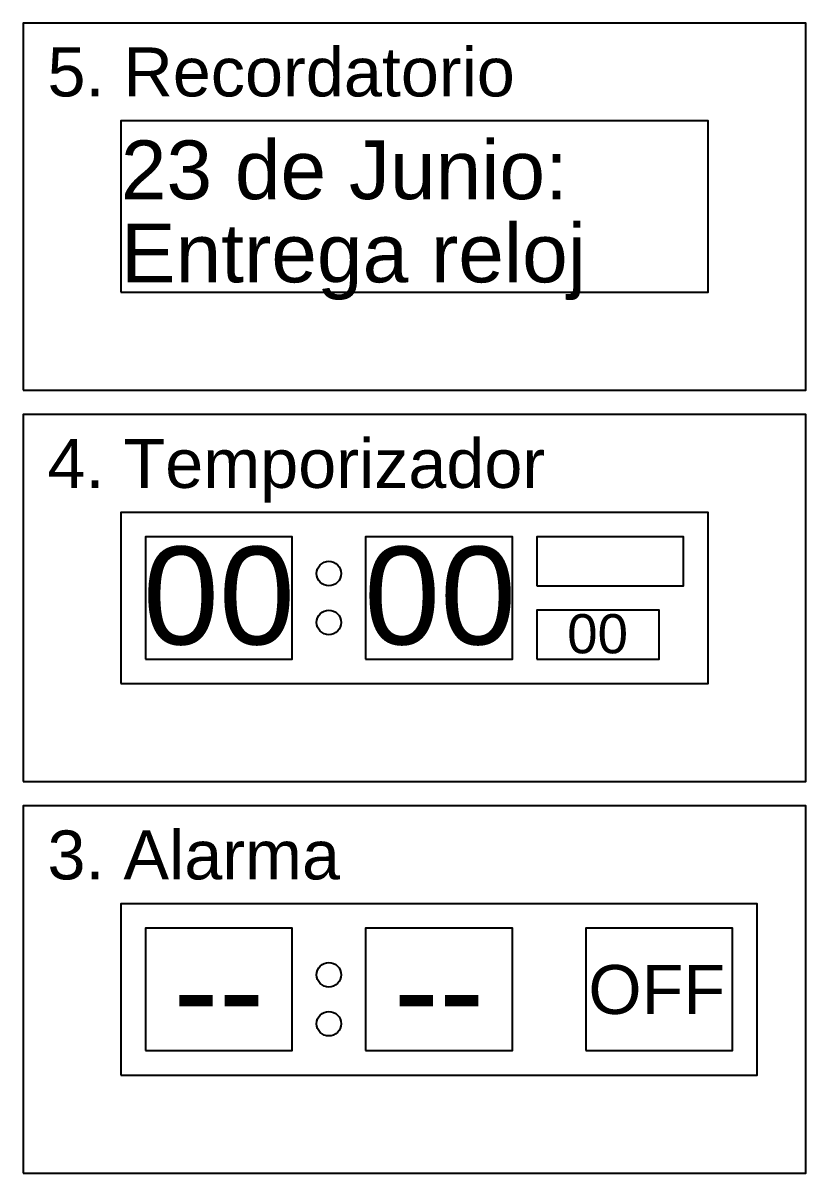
# Model space of a CAD drawing. Header units: inches. Extents: x 0 to 5880, y 0 to 2350.
# Drawn here: x 1650 to 3250, y 0 to 2350 of the extents above; entities that cross this region are included whole.
import ezdxf
from ezdxf.enums import TextEntityAlignment as Align

# ---------------------------------------------------------------- set-up
doc = ezdxf.new("R2010")
doc.units = ezdxf.units.IN
doc.header["$MEASUREMENT"] = 0
doc.styles.get("Standard").update_dxf_attribs({"font": 'arial.ttf'})

msp = doc.modelspace()

# ---------------------------------------------------------------- linework, layer by layer
at = {"color": 7}
for points in [[(1650, 1600), (3250, 1600), (3250, 2350), (1650, 2350)], [(1850, 1800), (3050, 1800), (3050, 2150), (1850, 2150)], [(1650, 800), (3250, 800), (3250, 1550), (1650, 1550)], [(1850, 1000), (3050, 1000), (3050, 1350), (1850, 1350)], [(1650, 0), (3250, 0), (3250, 750), (1650, 750)], [(1850, 200), (3150, 200), (3150, 550), (1850, 550)]]:
    msp.add_lwpolyline(points, close=True, dxfattribs=at)
at = {"color": 1}
for points in [[(1900, 1050), (2200, 1050), (2200, 1300), (1900, 1300)], [(2350, 1050), (2650, 1050), (2650, 1300), (2350, 1300)], [(2700, 1200), (3000, 1200), (3000, 1300), (2700, 1300)], [(2700, 1050), (2950, 1050), (2950, 1150), (2700, 1150)], [(1900, 250), (2200, 250), (2200, 500), (1900, 500)], [(2350, 250), (2650, 250), (2650, 500), (2350, 500)], [(2800, 250), (3100, 250), (3100, 500), (2800, 500)]]:
    msp.add_lwpolyline(points, close=True, dxfattribs=at)
for centre in [(2275, 1225), (2275, 1125), (2275, 405), (2275, 305)]:
    msp.add_circle(centre, 25, dxfattribs=at)

# ---------------------------------------------------------------- texts
at = {"color": 30}
for s, p in [('5. Recordatorio', (1700, 2200)), ('4. Temporizador', (1700, 1400)), ('3. Alarma', (1700, 600))]:
    msp.add_text(s, height=100, dxfattribs=at).set_placement(p)
at = {"color": 255}
for s, p in [('23 de Junio:', (1850, 1990)), ('Entrega reloj', (1850, 1820))]:
    msp.add_text(s, height=120, dxfattribs=at).set_placement(p)
at = {"color": 7, "true_color": 0xffffff}
for height, p in [(200, (1895, 1080)), (200, (2347, 1080)), (80, (2762, 1062))]:
    msp.add_text('00', height=height, dxfattribs=at).set_placement(p)
at = {"color": 7}
for s, height, p in [('OFF', 100, (2945, 375)), ('--', 200, (2050, 375)), ('--', 200, (2500, 375))]:
    msp.add_text(s, height=height, dxfattribs=at).set_placement(p, align=Align.MIDDLE_CENTER)

doc.saveas('drawing.dxf')
